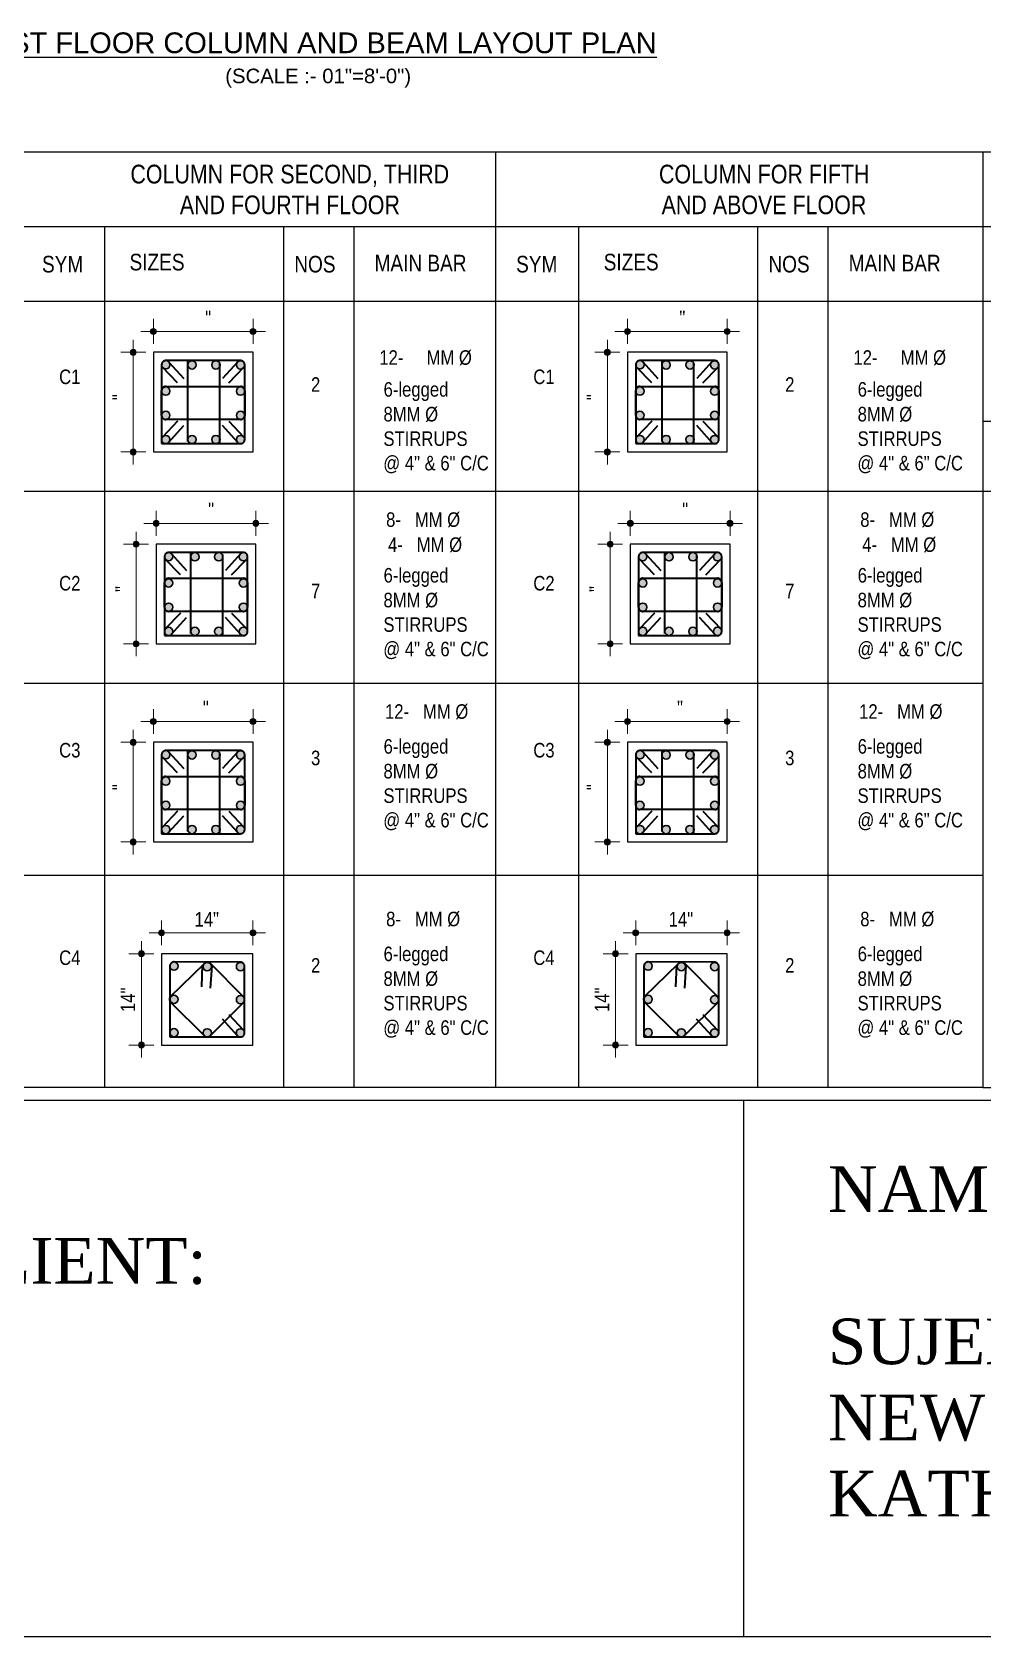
# Model space of a CAD drawing. Header units: inches. Extents: x 57837 to 133168, y 6972 to 27776.
# Drawn here: x 64101 to 64559, y 18018 to 18791 of the extents above; entities that cross this region are included whole.
import ezdxf

# ---------------------------------------------------------------- set-up
doc = ezdxf.new("R2010")
doc.units = ezdxf.units.IN
doc.header["$MEASUREMENT"] = 0
doc.linetypes.add('7', pattern=[102.626827, 39.007475, -24.611877, 39.007475])
for name, color, linetype, lineweight in [('DIM', 2, 'Continuous', 13), ('rod position', 1, 'Continuous', 30), ('stirrup', 60, '7', 35)]:
    doc.layers.add(name, color=color, linetype=linetype, lineweight=lineweight)
doc.layers.add('elevation', color=3, linetype='Continuous')
doc.layers.add('text', color=255, linetype='Continuous')
doc.styles.add('Arial', font='arial.ttf', dxfattribs={"height": 6.5})
doc.styles.get("Standard").update_dxf_attribs({"font": 'ARIALN.TTF', "height": 7})

msp = doc.modelspace()

# ---------------------------------------------------------------- hatches: boundary and pattern name
at = {"lineweight": 13}
h = msp.add_hatch(color=256, dxfattribs=at)
edge = h.paths.add_edge_path()
edge.add_arc((64159.53, 18646.78), 1.42, 180, 540)
h = msp.add_hatch(color=256, dxfattribs=at)
edge = h.paths.add_edge_path()
edge.add_arc((64207.53, 18646.78), 1.42, 0, 360)
h = msp.add_hatch(color=256, dxfattribs=at)
edge = h.paths.add_edge_path()
edge.add_arc((64387.79, 18646.78), 1.42, 180, 540)
h = msp.add_hatch(color=256, dxfattribs=at)
edge = h.paths.add_edge_path()
edge.add_arc((64435.79, 18646.78), 1.42, 0, 360)
h = msp.add_hatch(color=256, dxfattribs=at)
edge = h.paths.add_edge_path()
edge.add_arc((64149.84, 18636.74), 1.42, 90, 450)
h = msp.add_hatch(color=256, dxfattribs=at)
edge = h.paths.add_edge_path()
edge.add_arc((64378.11, 18636.74), 1.42, 90, 450)
h = msp.add_hatch(color=256, dxfattribs=at)
edge = h.paths.add_edge_path()
edge.add_arc((64149.84, 18588.74), 1.42, -90, 270)
h = msp.add_hatch(color=256, dxfattribs=at)
edge = h.paths.add_edge_path()
edge.add_arc((64378.11, 18588.74), 1.42, -90, 270)
h = msp.add_hatch(color=256, dxfattribs=at)
edge = h.paths.add_edge_path()
edge.add_arc((64160.9, 18554.37), 1.42, 180, 540)
h = msp.add_hatch(color=256, dxfattribs=at)
edge = h.paths.add_edge_path()
edge.add_arc((64208.9, 18554.37), 1.42, 0, 360)
h = msp.add_hatch(color=256, dxfattribs=at)
edge = h.paths.add_edge_path()
edge.add_arc((64389.17, 18554.37), 1.42, 180, 540)
h = msp.add_hatch(color=256, dxfattribs=at)
edge = h.paths.add_edge_path()
edge.add_arc((64437.17, 18554.37), 1.42, 0, 360)
h = msp.add_hatch(color=256, dxfattribs=at)
edge = h.paths.add_edge_path()
edge.add_arc((64151.22, 18544.33), 1.42, 90, 450)
h = msp.add_hatch(color=256, dxfattribs=at)
edge = h.paths.add_edge_path()
edge.add_arc((64379.48, 18544.33), 1.42, 90, 450)
h = msp.add_hatch(color=256, dxfattribs=at)
edge = h.paths.add_edge_path()
edge.add_arc((64151.22, 18496.33), 1.42, -90, 270)
h = msp.add_hatch(color=256, dxfattribs=at)
edge = h.paths.add_edge_path()
edge.add_arc((64379.48, 18496.33), 1.42, -90, 270)
h = msp.add_hatch(color=256, dxfattribs=at)
edge = h.paths.add_edge_path()
edge.add_arc((64159.53, 18458.95), 1.42, 180, 540)
h = msp.add_hatch(color=256, dxfattribs=at)
edge = h.paths.add_edge_path()
edge.add_arc((64207.53, 18458.95), 1.42, 0, 360)
h = msp.add_hatch(color=256, dxfattribs=at)
edge = h.paths.add_edge_path()
edge.add_arc((64387.79, 18458.95), 1.42, 180, 540)
h = msp.add_hatch(color=256, dxfattribs=at)
edge = h.paths.add_edge_path()
edge.add_arc((64435.79, 18458.95), 1.42, 0, 360)
h = msp.add_hatch(color=256, dxfattribs=at)
edge = h.paths.add_edge_path()
edge.add_arc((64149.84, 18448.91), 1.42, 90, 450)
h = msp.add_hatch(color=256, dxfattribs=at)
edge = h.paths.add_edge_path()
edge.add_arc((64378.11, 18448.91), 1.42, 90, 450)
h = msp.add_hatch(color=256, dxfattribs=at)
edge = h.paths.add_edge_path()
edge.add_arc((64149.84, 18400.91), 1.42, -90, 270)
h = msp.add_hatch(color=256, dxfattribs=at)
edge = h.paths.add_edge_path()
edge.add_arc((64378.11, 18400.91), 1.42, -90, 270)
h = msp.add_hatch(color=256, dxfattribs=at)
edge = h.paths.add_edge_path()
edge.add_arc((64163.48, 18357.16), 1.42, 180, 540)
h = msp.add_hatch(color=256, dxfattribs=at)
edge = h.paths.add_edge_path()
edge.add_arc((64207.49, 18357.16), 1.42, 0, 360)
h = msp.add_hatch(color=256, dxfattribs=at)
edge = h.paths.add_edge_path()
edge.add_arc((64391.75, 18357.16), 1.42, 180, 540)
h = msp.add_hatch(color=256, dxfattribs=at)
edge = h.paths.add_edge_path()
edge.add_arc((64435.75, 18357.16), 1.42, 0, 360)
h = msp.add_hatch(color=256, dxfattribs=at)
edge = h.paths.add_edge_path()
edge.add_arc((64153.8, 18347.12), 1.42, 90, 450)
h = msp.add_hatch(color=256, dxfattribs=at)
edge = h.paths.add_edge_path()
edge.add_arc((64382.06, 18347.12), 1.42, 90, 450)
h = msp.add_hatch(color=256, dxfattribs=at)
edge = h.paths.add_edge_path()
edge.add_arc((64153.8, 18303.12), 1.42, -90, 270)
h = msp.add_hatch(color=256, dxfattribs=at)
edge = h.paths.add_edge_path()
edge.add_arc((64382.06, 18303.12), 1.42, -90, 270)
at = {"layer": 'DIM'}
h = msp.add_hatch(color=1, dxfattribs=at)
h.paths.add_polyline_path([(64203.53, 18630.79, 0.976448), (64199.53, 18630.69, 0.978811), (64203.53, 18630.61), (64203.53, 18630.74, 0.005228)])
h.paths.add_polyline_path([(64187.65, 18630.69, 0.851655), (64191.55, 18630.06), (64191.55, 18631.32, 0.851655)])
h.paths.add_polyline_path([(64176.15, 18630.69, 1), (64180.15, 18630.69, 1)])
h.paths.add_polyline_path([(64167.53, 18630.74, 1), (64163.53, 18630.74, 0.152148), (64163.88, 18629.61), (64164.32, 18629.15, 0.619217)])
h.paths.add_polyline_path([(64163.53, 18618.26), (64163.53, 18617.83, 0.94791), (64167.52, 18618.05, 0.94791)])
h.paths.add_polyline_path([(64199.53, 18618.05, 0.976081), (64203.53, 18617.95), (64203.53, 18618.14, 0.976231)])
h.paths.add_polyline_path([(64201.52, 18604.38, 0.414124), (64203.52, 18606.38), (64203.52, 18606.51, 0.968482), (64199.53, 18606.38, 0.41361)])
h.paths.add_polyline_path([(64167.52, 18606.38, 0.94791), (64163.53, 18606.59), (64163.53, 18606.28, 0.400279), (64165.52, 18604.38, 0.412876)])
h.paths.add_polyline_path([(64163.53, 18594.93), (64163.53, 18594.51, 0.94791), (64167.52, 18594.72, 0.630262), (64164.26, 18596.28), (64163.91, 18595.91, 0.132974)])
h.paths.add_polyline_path([(64180.15, 18594.74, 1), (64176.15, 18594.74, 1)])
h.paths.add_polyline_path([(64187.65, 18594.74, 0.851655), (64191.55, 18594.12), (64191.55, 18595.37, 0.851655)])
h.paths.add_polyline_path([(64199.53, 18594.71, 1), (64203.53, 18594.71, 0.181661), (64203.03, 18596.03), (64202.91, 18596.16, 0.659668)])
h = msp.add_hatch(color=1, dxfattribs=at)
h.paths.add_polyline_path([(64431.79, 18630.79, 0.976448), (64427.79, 18630.69, 0.978811), (64431.79, 18630.61), (64431.79, 18630.74, 0.005228)])
h.paths.add_polyline_path([(64415.92, 18630.69, 0.851655), (64419.81, 18630.06), (64419.81, 18631.32, 0.851655)])
h.paths.add_polyline_path([(64404.42, 18630.69, 1), (64408.42, 18630.69, 1)])
h.paths.add_polyline_path([(64395.79, 18630.74, 1), (64391.79, 18630.74, 0.152148), (64392.15, 18629.61), (64392.59, 18629.15, 0.619217)])
h.paths.add_polyline_path([(64391.79, 18618.26), (64391.79, 18617.83, 0.94791), (64395.78, 18618.05, 0.94791)])
h.paths.add_polyline_path([(64427.79, 18618.05, 0.976081), (64431.79, 18617.95), (64431.79, 18618.14, 0.976231)])
h.paths.add_polyline_path([(64429.79, 18604.38, 0.414124), (64431.79, 18606.38), (64431.79, 18606.51, 0.968482), (64427.79, 18606.38, 0.41361)])
h.paths.add_polyline_path([(64395.78, 18606.38, 0.94791), (64391.79, 18606.59), (64391.79, 18606.28, 0.400279), (64393.79, 18604.38, 0.412876)])
h.paths.add_polyline_path([(64391.79, 18594.93), (64391.79, 18594.51, 0.94791), (64395.78, 18594.72, 0.630262), (64392.53, 18596.28), (64392.17, 18595.91, 0.132974)])
h.paths.add_polyline_path([(64408.42, 18594.74, 1), (64404.42, 18594.74, 1)])
h.paths.add_polyline_path([(64415.92, 18594.74, 0.851655), (64419.81, 18594.12), (64419.81, 18595.37, 0.851655)])
h.paths.add_polyline_path([(64427.79, 18594.71, 1), (64431.79, 18594.71, 0.181661), (64431.3, 18596.03), (64431.18, 18596.16, 0.659668)])
h = msp.add_hatch(color=1, dxfattribs=at)
h.paths.add_polyline_path([(64204.9, 18538.37, 0.976448), (64200.9, 18538.27, 0.978811), (64204.9, 18538.19), (64204.9, 18538.33, 0.005228)])
h.paths.add_polyline_path([(64189.02, 18538.27, 0.851655), (64192.92, 18537.64), (64192.92, 18538.9, 0.851655)])
h.paths.add_polyline_path([(64177.52, 18538.27, 1), (64181.52, 18538.27, 1)])
h.paths.add_polyline_path([(64168.9, 18538.33, 1), (64164.9, 18538.33, 0.152148), (64165.25, 18537.19), (64165.7, 18536.73, 0.619217)])
h.paths.add_polyline_path([(64164.9, 18525.84), (64164.9, 18525.41, 0.94791), (64168.89, 18525.63, 0.94791)])
h.paths.add_polyline_path([(64200.9, 18525.63, 0.976081), (64204.9, 18525.53), (64204.9, 18525.72, 0.976231)])
h.paths.add_polyline_path([(64202.9, 18511.96, 0.414124), (64204.9, 18513.96), (64204.9, 18514.09, 0.968482), (64200.9, 18513.96, 0.41361)])
h.paths.add_polyline_path([(64168.89, 18513.96, 0.94791), (64164.9, 18514.17), (64164.9, 18513.86, 0.400279), (64166.9, 18511.96, 0.412876)])
h.paths.add_polyline_path([(64164.9, 18502.51), (64164.9, 18502.09, 0.94791), (64168.89, 18502.3, 0.630262), (64165.63, 18503.86), (64165.28, 18503.49, 0.132974)])
h.paths.add_polyline_path([(64181.52, 18502.33, 1), (64177.52, 18502.33, 1)])
h.paths.add_polyline_path([(64189.02, 18502.33, 0.851655), (64192.92, 18501.7), (64192.92, 18502.95, 0.851655)])
h.paths.add_polyline_path([(64200.9, 18502.29, 1), (64204.9, 18502.29, 0.181661), (64204.41, 18503.61), (64204.28, 18503.74, 0.659668)])
h = msp.add_hatch(color=1, dxfattribs=at)
h.paths.add_polyline_path([(64433.17, 18538.37, 0.976448), (64429.17, 18538.27, 0.978811), (64433.17, 18538.19), (64433.17, 18538.33, 0.005228)])
h.paths.add_polyline_path([(64417.29, 18538.27, 0.851655), (64421.19, 18537.64), (64421.19, 18538.9, 0.851655)])
h.paths.add_polyline_path([(64405.79, 18538.27, 1), (64409.79, 18538.27, 1)])
h.paths.add_polyline_path([(64397.17, 18538.33, 1), (64393.17, 18538.33, 0.152148), (64393.52, 18537.19), (64393.96, 18536.73, 0.619217)])
h.paths.add_polyline_path([(64393.17, 18525.84), (64393.17, 18525.41, 0.94791), (64397.16, 18525.63, 0.94791)])
h.paths.add_polyline_path([(64429.17, 18525.63, 0.976081), (64433.17, 18525.53), (64433.17, 18525.72, 0.976231)])
h.paths.add_polyline_path([(64431.16, 18511.96, 0.414124), (64433.16, 18513.96), (64433.16, 18514.09, 0.968482), (64429.17, 18513.96, 0.41361)])
h.paths.add_polyline_path([(64397.16, 18513.96, 0.94791), (64393.17, 18514.17), (64393.17, 18513.86, 0.400279), (64395.16, 18511.96, 0.412876)])
h.paths.add_polyline_path([(64393.17, 18502.51), (64393.17, 18502.09, 0.94791), (64397.16, 18502.3, 0.630262), (64393.9, 18503.86), (64393.55, 18503.49, 0.132974)])
h.paths.add_polyline_path([(64409.79, 18502.33, 1), (64405.79, 18502.33, 1)])
h.paths.add_polyline_path([(64417.29, 18502.33, 0.851655), (64421.19, 18501.7), (64421.19, 18502.95, 0.851655)])
h.paths.add_polyline_path([(64429.17, 18502.29, 1), (64433.17, 18502.29, 0.181661), (64432.67, 18503.61), (64432.55, 18503.74, 0.659668)])
h = msp.add_hatch(color=1, dxfattribs=at)
h.paths.add_polyline_path([(64203.53, 18442.95, 0.976448), (64199.53, 18442.85, 0.978811), (64203.53, 18442.77), (64203.53, 18442.91, 0.005228)])
h.paths.add_polyline_path([(64187.65, 18442.85, 0.851655), (64191.55, 18442.22), (64191.55, 18443.48, 0.851655)])
h.paths.add_polyline_path([(64176.15, 18442.85, 1), (64180.15, 18442.85, 1)])
h.paths.add_polyline_path([(64167.53, 18442.91, 1), (64163.53, 18442.91, 0.152148), (64163.88, 18441.77), (64164.32, 18441.31, 0.619217)])
h.paths.add_polyline_path([(64163.53, 18430.42), (64163.53, 18429.99, 0.94791), (64167.52, 18430.21, 0.94791)])
h.paths.add_polyline_path([(64199.53, 18430.21, 0.976081), (64203.53, 18430.11), (64203.53, 18430.3, 0.976231)])
h.paths.add_polyline_path([(64201.52, 18416.54, 0.414124), (64203.52, 18418.54), (64203.52, 18418.67, 0.968482), (64199.53, 18418.54, 0.41361)])
h.paths.add_polyline_path([(64167.52, 18418.54, 0.94791), (64163.53, 18418.75), (64163.53, 18418.44, 0.400279), (64165.52, 18416.54, 0.412876)])
h.paths.add_polyline_path([(64163.53, 18407.09), (64163.53, 18406.67, 0.94791), (64167.52, 18406.88, 0.630262), (64164.26, 18408.44), (64163.91, 18408.07, 0.132974)])
h.paths.add_polyline_path([(64180.15, 18406.91, 1), (64176.15, 18406.91, 1)])
h.paths.add_polyline_path([(64187.65, 18406.91, 0.851655), (64191.55, 18406.28), (64191.55, 18407.53, 0.851655)])
h.paths.add_polyline_path([(64199.53, 18406.87, 1), (64203.53, 18406.87, 0.181661), (64203.03, 18408.19), (64202.91, 18408.32, 0.659668)])
h = msp.add_hatch(color=1, dxfattribs=at)
h.paths.add_polyline_path([(64431.79, 18442.95, 0.976448), (64427.79, 18442.85, 0.978811), (64431.79, 18442.77), (64431.79, 18442.91, 0.005228)])
h.paths.add_polyline_path([(64415.92, 18442.85, 0.851655), (64419.81, 18442.22), (64419.81, 18443.48, 0.851655)])
h.paths.add_polyline_path([(64404.42, 18442.85, 1), (64408.42, 18442.85, 1)])
h.paths.add_polyline_path([(64395.79, 18442.91, 1), (64391.79, 18442.91, 0.152148), (64392.15, 18441.77), (64392.59, 18441.31, 0.619217)])
h.paths.add_polyline_path([(64391.79, 18430.42), (64391.79, 18429.99, 0.94791), (64395.78, 18430.21, 0.94791)])
h.paths.add_polyline_path([(64427.79, 18430.21, 0.976081), (64431.79, 18430.11), (64431.79, 18430.3, 0.976231)])
h.paths.add_polyline_path([(64429.79, 18416.54, 0.414124), (64431.79, 18418.54), (64431.79, 18418.67, 0.968482), (64427.79, 18418.54, 0.41361)])
h.paths.add_polyline_path([(64395.78, 18418.54, 0.94791), (64391.79, 18418.75), (64391.79, 18418.44, 0.400279), (64393.79, 18416.54, 0.412876)])
h.paths.add_polyline_path([(64391.79, 18407.09), (64391.79, 18406.67, 0.94791), (64395.78, 18406.88, 0.630262), (64392.53, 18408.44), (64392.17, 18408.07, 0.132974)])
h.paths.add_polyline_path([(64408.42, 18406.91, 1), (64404.42, 18406.91, 1)])
h.paths.add_polyline_path([(64415.92, 18406.91, 0.851655), (64419.81, 18406.28), (64419.81, 18407.53, 0.851655)])
h.paths.add_polyline_path([(64427.79, 18406.87, 1), (64431.79, 18406.87, 0.181661), (64431.3, 18408.19), (64431.18, 18408.32, 0.659668)])
h = msp.add_hatch(color=1, dxfattribs=at)
h.paths.add_polyline_path([(64167.48, 18325.33), (64167.48, 18324.91, 0.94791), (64171.47, 18325.12, 0.94791)])
h.paths.add_polyline_path([(64187.49, 18340.93, 0.528507), (64184.76, 18342.79, 0.101707), (64184.12, 18342.31), (64183.79, 18341.99, 0.140749), (64183.49, 18340.93, 1)])
h.paths.add_polyline_path([(64169.5, 18343.12), (64169.48, 18343.12, 0.414214), (64167.48, 18341.12, 1), (64171.48, 18341.12, 0.411781)])
h.paths.add_polyline_path([(64167.48, 18309.31), (64167.48, 18308.88, 0.338398), (64169.16, 18307.12), (64169.79, 18307.12, 0.368474), (64171.47, 18309.09, 0.94791)])
h.paths.add_polyline_path([(64183.49, 18308.99, 0.183047), (64183.99, 18307.66), (64184.17, 18307.48, 0.11652), (64184.98, 18307.05), (64185.98, 18307.05, 0.343594), (64187.49, 18308.99, 1)])
h.paths.add_polyline_path([(64202.99, 18310.27), (64202.87, 18310.4, 0.659668), (64199.49, 18308.95, 0.358569), (64201.1, 18306.99), (64201.49, 18306.99, 0.414214), (64203.49, 18308.99), (64203.49, 18309.04, 0.170621)])
h.paths.add_polyline_path([(64202.81, 18326.44), (64202.62, 18326.64, 0.60277), (64199.49, 18324.99, 0.978811), (64203.49, 18324.9), (64203.49, 18325.07, 0.198912)])
h.paths.add_polyline_path([(64203.49, 18340.85), (64203.49, 18340.99, 0.005228), (64203.49, 18341.03, 0.976448), (64199.49, 18340.93, 0.978811)])
h = msp.add_hatch(color=1, dxfattribs=at)
h.paths.add_polyline_path([(64395.75, 18325.33), (64395.75, 18324.91, 0.94791), (64399.74, 18325.12, 0.94791)])
h.paths.add_polyline_path([(64415.75, 18340.93, 0.528507), (64413.02, 18342.79, 0.101707), (64412.38, 18342.31), (64412.06, 18341.99, 0.140749), (64411.75, 18340.93, 1)])
h.paths.add_polyline_path([(64397.77, 18343.12), (64397.75, 18343.12, 0.414214), (64395.75, 18341.12, 1), (64399.75, 18341.12, 0.411781)])
h.paths.add_polyline_path([(64395.75, 18309.31), (64395.75, 18308.88, 0.338398), (64397.42, 18307.12), (64398.05, 18307.12, 0.368474), (64399.74, 18309.09, 0.94791)])
h.paths.add_polyline_path([(64411.75, 18308.99, 0.183047), (64412.26, 18307.66), (64412.44, 18307.48, 0.11652), (64413.25, 18307.05), (64414.24, 18307.05, 0.343594), (64415.75, 18308.99, 1)])
h.paths.add_polyline_path([(64431.26, 18310.27), (64431.14, 18310.4, 0.659668), (64427.76, 18308.95, 0.358569), (64429.37, 18306.99), (64429.75, 18306.99, 0.414214), (64431.75, 18308.99), (64431.75, 18309.04, 0.170621)])
h.paths.add_polyline_path([(64431.07, 18326.44), (64430.88, 18326.64, 0.60277), (64427.76, 18324.99, 0.978811), (64431.75, 18324.9), (64431.75, 18325.07, 0.198912)])
h.paths.add_polyline_path([(64431.75, 18340.85), (64431.75, 18340.99, 0.005228), (64431.75, 18341.03, 0.976448), (64427.76, 18340.93, 0.978811)])

# ---------------------------------------------------------------- linework, layer by layer
at = {"lineweight": 13}
for p, q in [((64159.53, 18640.78), (64159.53, 18652.78)), ((64207.53, 18652.78), (64207.53, 18640.78)), ((64387.79, 18640.78), (64387.79, 18652.78)), ((64435.79, 18652.78), (64435.79, 18640.78)), ((64149.84, 18630.74), (64149.84, 18642.74)), ((64165.53, 18646.78), (64153.53, 18646.78)), ((64201.53, 18646.78), (64213.53, 18646.78)), ((64378.11, 18630.74), (64378.11, 18642.74)), ((64393.79, 18646.78), (64381.79, 18646.78)), ((64429.79, 18646.78), (64441.79, 18646.78)), ((64143.84, 18636.74), (64155.84, 18636.74)), ((64372.11, 18636.74), (64384.11, 18636.74)), ((64155.84, 18588.74), (64143.84, 18588.74)), ((64149.84, 18594.74), (64149.84, 18582.74)), ((64384.11, 18588.74), (64372.11, 18588.74)), ((64378.11, 18594.74), (64378.11, 18582.74)), ((64160.9, 18548.37), (64160.9, 18560.37)), ((64208.9, 18560.37), (64208.9, 18548.37)), ((64389.17, 18548.37), (64389.17, 18560.37)), ((64437.17, 18560.37), (64437.17, 18548.37)), ((64151.22, 18538.33), (64151.22, 18550.33)), ((64166.9, 18554.37), (64154.9, 18554.37)), ((64202.9, 18554.37), (64214.9, 18554.37)), ((64379.48, 18538.33), (64379.48, 18550.33)), ((64395.17, 18554.37), (64383.17, 18554.37)), ((64431.17, 18554.37), (64443.17, 18554.37)), ((64145.22, 18544.33), (64157.22, 18544.33)), ((64373.48, 18544.33), (64385.48, 18544.33)), ((64157.22, 18496.33), (64145.22, 18496.33)), ((64151.22, 18502.33), (64151.22, 18490.33)), ((64385.48, 18496.33), (64373.48, 18496.33)), ((64379.48, 18502.33), (64379.48, 18490.33)), ((64159.53, 18452.95), (64159.53, 18464.95)), ((64207.53, 18464.95), (64207.53, 18452.95)), ((64387.79, 18452.95), (64387.79, 18464.95)), ((64435.79, 18464.95), (64435.79, 18452.95)), ((64165.53, 18458.95), (64153.53, 18458.95)), ((64201.53, 18458.95), (64213.53, 18458.95)), ((64393.79, 18458.95), (64381.79, 18458.95)), ((64429.79, 18458.95), (64441.79, 18458.95)), ((64143.84, 18448.91), (64155.84, 18448.91)), ((64149.84, 18442.91), (64149.84, 18454.91)), ((64372.11, 18448.91), (64384.11, 18448.91)), ((64378.11, 18442.91), (64378.11, 18454.91)), ((64149.84, 18406.91), (64149.84, 18394.91)), ((64378.11, 18406.91), (64378.11, 18394.91)), ((64155.84, 18400.91), (64143.84, 18400.91)), ((64384.11, 18400.91), (64372.11, 18400.91)), ((64169.48, 18357.16), (64157.48, 18357.16)), ((64163.48, 18351.16), (64163.48, 18363.16)), ((64201.49, 18357.16), (64213.49, 18357.16)), ((64207.49, 18363.16), (64207.49, 18351.16)), ((64397.75, 18357.16), (64385.75, 18357.16)), ((64391.75, 18351.16), (64391.75, 18363.16)), ((64429.75, 18357.16), (64441.75, 18357.16)), ((64435.75, 18363.16), (64435.75, 18351.16)), ((64153.8, 18341.12), (64153.8, 18353.12)), ((64382.06, 18341.12), (64382.06, 18353.12)), ((64147.8, 18347.12), (64159.8, 18347.12)), ((64376.06, 18347.12), (64388.06, 18347.12)), ((64159.8, 18303.12), (64147.8, 18303.12)), ((64153.8, 18309.12), (64153.8, 18297.12)), ((64388.06, 18303.12), (64376.06, 18303.12)), ((64382.06, 18309.12), (64382.06, 18297.12))]:
    msp.add_line(p, q, dxfattribs=at)
for p, q in [((66523.31, 18276.38), (63643.31, 18276.38)), ((64443.71, 18276.38), (64443.71, 18018.07))]:
    msp.add_line(p, q)
at = {"color": 1}
msp.add_line((66523.31, 18018.07), (63643.31, 18018.07), dxfattribs=at)
at = {"lineweight": 13}
for centre in [(64159.53, 18646.78), (64207.53, 18646.78), (64387.79, 18646.78), (64435.79, 18646.78), (64149.84, 18636.74), (64378.11, 18636.74), (64149.84, 18588.74), (64378.11, 18588.74), (64160.9, 18554.37), (64208.9, 18554.37), (64389.17, 18554.37), (64437.17, 18554.37), (64151.22, 18544.33), (64379.48, 18544.33), (64151.22, 18496.33), (64379.48, 18496.33), (64159.53, 18458.95), (64207.53, 18458.95), (64387.79, 18458.95), (64435.79, 18458.95), (64149.84, 18448.91), (64378.11, 18448.91), (64149.84, 18400.91), (64378.11, 18400.91), (64163.48, 18357.16), (64207.49, 18357.16), (64391.75, 18357.16), (64435.75, 18357.16), (64153.8, 18347.12), (64382.06, 18347.12), (64153.8, 18303.12), (64382.06, 18303.12)]:
    msp.add_circle(centre, 1.42, dxfattribs=at)
at = {"layer": 'DIM', "linetype": 'ByBlock'}
for p, q in [((64203.53, 18646.78), (64163.53, 18646.78)), ((64431.79, 18646.78), (64391.79, 18646.78)), ((64149.84, 18632.74), (64149.84, 18592.74)), ((64378.11, 18632.74), (64378.11, 18592.74)), ((64204.9, 18554.37), (64164.9, 18554.37)), ((64433.17, 18554.37), (64393.17, 18554.37)), ((64151.22, 18540.33), (64151.22, 18500.33)), ((64379.48, 18540.33), (64379.48, 18500.33)), ((64203.53, 18458.95), (64163.53, 18458.95)), ((64431.79, 18458.95), (64391.79, 18458.95)), ((64149.84, 18444.91), (64149.84, 18404.91)), ((64378.11, 18444.91), (64378.11, 18404.91)), ((64203.49, 18357.16), (64167.48, 18357.16)), ((64431.75, 18357.16), (64395.75, 18357.16)), ((64153.8, 18343.12), (64153.8, 18307.12)), ((64382.06, 18343.12), (64382.06, 18307.12))]:
    msp.add_line(p, q, dxfattribs=at)
at = {"layer": 'elevation'}
for p, q in [((63873.31, 18733.31), (64952.99, 18733.31)), ((64324.25, 18733.31), (64324.25, 18282.63)), ((64558.91, 18733.31), (64558.91, 18282.63)), ((63873.31, 18697.31), (64952.99, 18697.31)), ((64136.04, 18697.31), (64136.04, 18282.63)), ((64222.19, 18697.31), (64222.19, 18282.63)), ((64222.19, 18697.31), (64222.19, 18282.63)), ((64256.02, 18697.31), (64256.02, 18282.63)), ((64364.3, 18697.31), (64364.3, 18282.63)), ((64450.46, 18697.31), (64450.46, 18282.63)), ((64450.46, 18697.31), (64450.46, 18282.63)), ((64484.29, 18697.31), (64484.29, 18282.63)), ((64558.91, 18697.31), (64558.91, 18509.78)), ((63873.31, 18661.31), (64952.99, 18661.31)), ((64207.53, 18636.74), (64159.53, 18636.74)), ((64159.53, 18636.74), (64159.53, 18588.74)), ((64207.53, 18588.74), (64207.53, 18636.74)), ((64435.79, 18636.74), (64387.79, 18636.74)), ((64387.79, 18636.74), (64387.79, 18588.74)), ((64435.79, 18588.74), (64435.79, 18636.74)), ((64558.91, 18603.55), (64952.99, 18603.55)), ((64159.53, 18588.74), (64207.53, 18588.74)), ((64387.79, 18588.74), (64435.79, 18588.74)), ((63873.31, 18569.83), (64558.91, 18569.83)), ((64558.91, 18569.83), (64952.99, 18569.83)), ((64208.9, 18544.33), (64160.9, 18544.33)), ((64160.9, 18544.33), (64160.9, 18496.33)), ((64208.9, 18496.33), (64208.9, 18544.33)), ((64437.17, 18544.33), (64389.17, 18544.33)), ((64389.17, 18544.33), (64389.17, 18496.33)), ((64437.17, 18496.33), (64437.17, 18544.33)), ((64160.9, 18496.33), (64208.9, 18496.33)), ((64389.17, 18496.33), (64437.17, 18496.33)), ((63873.31, 18477.41), (64558.91, 18477.41)), ((64207.53, 18448.91), (64159.53, 18448.91)), ((64159.53, 18448.91), (64159.53, 18400.91)), ((64207.53, 18400.91), (64207.53, 18448.91)), ((64435.79, 18448.91), (64387.79, 18448.91)), ((64387.79, 18448.91), (64387.79, 18400.91)), ((64435.79, 18400.91), (64435.79, 18448.91)), ((64159.53, 18400.91), (64207.53, 18400.91)), ((64387.79, 18400.91), (64435.79, 18400.91)), ((63873.31, 18384.99), (64558.91, 18384.99)), ((64207.49, 18346.99), (64163.48, 18347.12)), ((64163.48, 18347.12), (64163.48, 18303.12)), ((64207.49, 18302.99), (64207.49, 18346.99)), ((64435.75, 18346.99), (64391.75, 18347.12)), ((64391.75, 18347.12), (64391.75, 18303.12)), ((64435.75, 18302.99), (64435.75, 18346.99)), ((64163.48, 18303.12), (64207.49, 18302.99)), ((64391.75, 18303.12), (64435.75, 18302.99)), ((64558.91, 18282.63), (63873.31, 18282.63)), ((64558.91, 18282.63), (64952.99, 18282.63))]:
    msp.add_line(p, q, dxfattribs=at)
at = {"layer": 'rod position'}
for centre in [(64165.53, 18630.74), (64178.15, 18630.69), (64189.65, 18630.69), (64201.53, 18630.69), (64393.79, 18630.74), (64406.42, 18630.69), (64417.92, 18630.69), (64429.79, 18630.69), (64165.52, 18618.05), (64201.53, 18618.05), (64393.78, 18618.05), (64429.79, 18618.05), (64165.52, 18606.38), (64201.53, 18606.38), (64393.78, 18606.38), (64429.79, 18606.38), (64165.52, 18594.72), (64178.15, 18594.74), (64189.65, 18594.74), (64201.53, 18594.71), (64393.78, 18594.72), (64406.42, 18594.74), (64417.92, 18594.74), (64429.79, 18594.71), (64166.9, 18538.33), (64179.52, 18538.27), (64191.02, 18538.27), (64202.9, 18538.27), (64395.17, 18538.33), (64407.79, 18538.27), (64419.29, 18538.27), (64431.17, 18538.27), (64166.89, 18525.63), (64202.9, 18525.63), (64395.16, 18525.63), (64431.17, 18525.63), (64166.89, 18513.96), (64202.9, 18513.96), (64395.16, 18513.96), (64431.17, 18513.96), (64166.89, 18502.3), (64179.52, 18502.33), (64191.02, 18502.33), (64202.9, 18502.29), (64395.16, 18502.3), (64407.79, 18502.33), (64419.29, 18502.33), (64431.17, 18502.29), (64165.53, 18442.91), (64178.15, 18442.85), (64189.65, 18442.85), (64201.53, 18442.85), (64393.79, 18442.91), (64406.42, 18442.85), (64417.92, 18442.85), (64429.79, 18442.85), (64165.52, 18430.21), (64201.53, 18430.21), (64393.78, 18430.21), (64429.79, 18430.21), (64165.52, 18418.54), (64201.53, 18418.54), (64393.78, 18418.54), (64429.79, 18418.54), (64165.52, 18406.88), (64178.15, 18406.91), (64189.65, 18406.91), (64201.53, 18406.87), (64393.78, 18406.88), (64406.42, 18406.91), (64417.92, 18406.91), (64429.79, 18406.87), (64169.48, 18341.12), (64185.49, 18340.93), (64201.49, 18340.93), (64397.75, 18341.12), (64413.75, 18340.93), (64429.76, 18340.93), (64169.47, 18325.12), (64201.49, 18324.99), (64397.74, 18325.12), (64429.76, 18324.99), (64169.47, 18309.09), (64185.49, 18308.99), (64201.49, 18308.95), (64397.74, 18309.09), (64413.75, 18308.99), (64429.76, 18308.95)]:
    msp.add_circle(centre, 2, dxfattribs=at)
at = {"layer": 'stirrup'}
for p, q in [((64163.53, 18630.74), (64163.53, 18592.74)), ((64171.19, 18621.98), (64163.91, 18629.58)), ((64201.53, 18632.74), (64165.53, 18632.74)), ((64166.89, 18632.11), (64174.17, 18624.08)), ((64191.55, 18632.74), (64176.05, 18632.74)), ((64176.05, 18632.74), (64176.05, 18592.74)), ((64191.55, 18592.74), (64191.55, 18632.74)), ((64200.17, 18632.11), (64192.88, 18624.08)), ((64195.86, 18621.98), (64203.15, 18629.58)), ((64203.53, 18594.74), (64203.53, 18630.74)), ((64391.79, 18630.74), (64391.79, 18592.74)), ((64399.46, 18621.98), (64392.17, 18629.58)), ((64429.79, 18632.74), (64393.79, 18632.74)), ((64395.15, 18632.11), (64402.44, 18624.08)), ((64419.81, 18632.74), (64404.31, 18632.74)), ((64404.31, 18632.74), (64404.31, 18592.74)), ((64419.81, 18592.74), (64419.81, 18632.74)), ((64428.43, 18632.11), (64421.15, 18624.08)), ((64424.13, 18621.98), (64431.41, 18629.58)), ((64431.79, 18594.74), (64431.79, 18630.74)), ((64165.53, 18620.33), (64201.53, 18620.33)), ((64393.79, 18620.33), (64429.79, 18620.33)), ((64163.52, 18606.38), (64163.53, 18618.33)), ((64203.53, 18618.33), (64203.52, 18606.38)), ((64391.79, 18606.38), (64391.79, 18618.33)), ((64431.79, 18618.33), (64431.79, 18606.38)), ((64171.19, 18603.51), (64163.91, 18595.91)), ((64201.52, 18604.38), (64165.52, 18604.38)), ((64195.86, 18603.51), (64203.15, 18595.91)), ((64399.46, 18603.51), (64392.17, 18595.91)), ((64429.79, 18604.38), (64393.79, 18604.38)), ((64424.13, 18603.51), (64431.41, 18595.91)), ((64166.89, 18593.38), (64174.17, 18601.41)), ((64200.17, 18593.38), (64192.88, 18601.41)), ((64395.15, 18593.38), (64402.44, 18601.41)), ((64428.43, 18593.38), (64421.15, 18601.41)), ((64163.53, 18594.93), (64163.53, 18592.74)), ((64163.53, 18592.74), (64201.53, 18592.74)), ((64163.53, 18592.74), (64165.83, 18592.74)), ((64176.05, 18592.74), (64191.55, 18592.74)), ((64391.79, 18594.93), (64391.79, 18592.74)), ((64391.79, 18592.74), (64429.79, 18592.74)), ((64391.79, 18592.74), (64394.1, 18592.74)), ((64404.31, 18592.74), (64419.81, 18592.74)), ((64164.9, 18538.33), (64164.9, 18500.33)), ((64172.57, 18529.56), (64165.28, 18537.16)), ((64202.9, 18540.33), (64166.9, 18540.33)), ((64168.26, 18539.69), (64175.55, 18531.66)), ((64192.92, 18540.33), (64177.42, 18540.33)), ((64177.42, 18540.33), (64177.42, 18500.33)), ((64192.92, 18500.33), (64192.92, 18540.33)), ((64201.54, 18539.69), (64194.25, 18531.66)), ((64197.23, 18529.56), (64204.52, 18537.16)), ((64204.9, 18502.33), (64204.9, 18538.33)), ((64393.17, 18538.33), (64393.17, 18500.33)), ((64400.83, 18529.56), (64393.55, 18537.16)), ((64431.17, 18540.33), (64395.17, 18540.33)), ((64396.53, 18539.69), (64403.81, 18531.66)), ((64421.19, 18540.33), (64405.69, 18540.33)), ((64405.69, 18540.33), (64405.69, 18500.33)), ((64421.19, 18500.33), (64421.19, 18540.33)), ((64429.81, 18539.69), (64422.52, 18531.66)), ((64425.5, 18529.56), (64432.79, 18537.16)), ((64433.17, 18502.33), (64433.17, 18538.33)), ((64166.9, 18527.91), (64202.9, 18527.91)), ((64395.17, 18527.91), (64431.17, 18527.91)), ((64164.9, 18513.96), (64164.9, 18525.91)), ((64204.9, 18525.91), (64204.9, 18513.96)), ((64393.16, 18513.96), (64393.17, 18525.91)), ((64433.17, 18525.91), (64433.16, 18513.96)), ((64172.57, 18511.09), (64165.28, 18503.49)), ((64202.9, 18511.96), (64166.9, 18511.96)), ((64197.23, 18511.09), (64204.52, 18503.49)), ((64400.83, 18511.09), (64393.55, 18503.49)), ((64431.16, 18511.96), (64395.16, 18511.96)), ((64425.5, 18511.09), (64432.79, 18503.49)), ((64168.26, 18500.96), (64175.55, 18508.99)), ((64201.54, 18500.96), (64194.25, 18508.99)), ((64396.53, 18500.96), (64403.81, 18508.99)), ((64429.81, 18500.96), (64422.52, 18508.99)), ((64164.9, 18502.51), (64164.9, 18500.33)), ((64164.9, 18500.33), (64202.9, 18500.33)), ((64164.9, 18500.33), (64167.21, 18500.33)), ((64177.42, 18500.33), (64192.92, 18500.33)), ((64393.17, 18502.51), (64393.17, 18500.33)), ((64393.17, 18500.33), (64431.17, 18500.33)), ((64393.17, 18500.33), (64395.47, 18500.33)), ((64405.69, 18500.33), (64421.19, 18500.33)), ((64163.53, 18442.91), (64163.53, 18404.91)), ((64171.19, 18434.14), (64163.91, 18441.74)), ((64201.53, 18444.91), (64165.53, 18444.91)), ((64166.89, 18444.28), (64174.17, 18436.24)), ((64191.55, 18444.91), (64176.05, 18444.91)), ((64176.05, 18444.91), (64176.05, 18404.91)), ((64191.55, 18404.91), (64191.55, 18444.91)), ((64200.17, 18444.28), (64192.88, 18436.24)), ((64195.86, 18434.14), (64203.15, 18441.74)), ((64203.53, 18406.91), (64203.53, 18442.91)), ((64391.79, 18442.91), (64391.79, 18404.91)), ((64399.46, 18434.14), (64392.17, 18441.74)), ((64429.79, 18444.91), (64393.79, 18444.91)), ((64395.15, 18444.28), (64402.44, 18436.24)), ((64419.81, 18444.91), (64404.31, 18444.91)), ((64404.31, 18444.91), (64404.31, 18404.91)), ((64419.81, 18404.91), (64419.81, 18444.91)), ((64428.43, 18444.28), (64421.15, 18436.24)), ((64424.13, 18434.14), (64431.41, 18441.74)), ((64431.79, 18406.91), (64431.79, 18442.91)), ((64163.52, 18418.54), (64163.53, 18430.49)), ((64165.53, 18432.49), (64201.53, 18432.49)), ((64203.53, 18430.49), (64203.52, 18418.54)), ((64391.79, 18418.54), (64391.79, 18430.49)), ((64393.79, 18432.49), (64429.79, 18432.49)), ((64431.79, 18430.49), (64431.79, 18418.54)), ((64171.19, 18415.68), (64163.91, 18408.07)), ((64201.52, 18416.54), (64165.52, 18416.54)), ((64166.89, 18405.54), (64174.17, 18413.57)), ((64200.17, 18405.54), (64192.88, 18413.57)), ((64195.86, 18415.68), (64203.15, 18408.07)), ((64399.46, 18415.68), (64392.17, 18408.07)), ((64429.79, 18416.54), (64393.79, 18416.54)), ((64395.15, 18405.54), (64402.44, 18413.57)), ((64428.43, 18405.54), (64421.15, 18413.57)), ((64424.13, 18415.68), (64431.41, 18408.07)), ((64163.53, 18407.09), (64163.53, 18404.91)), ((64163.53, 18404.91), (64201.53, 18404.91)), ((64163.53, 18404.91), (64165.83, 18404.91)), ((64176.05, 18404.91), (64191.55, 18404.91)), ((64391.79, 18407.09), (64391.79, 18404.91)), ((64391.79, 18404.91), (64429.79, 18404.91)), ((64391.79, 18404.91), (64394.1, 18404.91)), ((64404.31, 18404.91), (64419.81, 18404.91)), ((64167.48, 18341.12), (64167.48, 18307.12)), ((64167.76, 18326.44), (64184.12, 18342.31)), ((64201.49, 18342.99), (64169.48, 18343.12)), ((64182.86, 18331.11), (64183.25, 18341.63)), ((64186.94, 18342.5), (64202.81, 18326.44)), ((64187.64, 18341.26), (64186.94, 18330.43)), ((64203.49, 18308.99), (64203.49, 18340.99)), ((64395.75, 18341.12), (64395.75, 18307.12)), ((64396.03, 18326.44), (64412.38, 18342.31)), ((64429.75, 18342.99), (64397.75, 18343.12)), ((64411.12, 18331.11), (64411.51, 18341.63)), ((64415.2, 18342.5), (64431.07, 18326.44)), ((64415.91, 18341.26), (64415.21, 18330.43)), ((64431.75, 18308.99), (64431.75, 18340.99)), ((64184.17, 18307.48), (64167.95, 18323.61)), ((64203, 18323.62), (64186.99, 18307.67)), ((64195.82, 18317.76), (64203.11, 18310.15)), ((64412.44, 18307.48), (64396.22, 18323.61)), ((64431.26, 18323.62), (64415.26, 18307.67)), ((64424.09, 18317.76), (64431.37, 18310.15)), ((64200.13, 18307.62), (64192.84, 18315.65)), ((64428.39, 18307.62), (64421.11, 18315.65)), ((64167.48, 18309.31), (64167.48, 18307.12)), ((64167.48, 18307.12), (64201.49, 18306.99)), ((64167.48, 18307.12), (64169.79, 18307.12)), ((64395.75, 18309.31), (64395.75, 18307.12)), ((64395.75, 18307.12), (64429.75, 18306.99)), ((64395.75, 18307.12), (64398.05, 18307.12))]:
    msp.add_line(p, q, dxfattribs=at)
for centre, start, end in [((64165.53, 18630.74), 90, 180), ((64201.53, 18630.74), 0, 90), ((64393.79, 18630.74), 90, 180), ((64429.79, 18630.74), 0, 90), ((64165.53, 18618.33), 90, 180), ((64201.53, 18618.33), 0, 90), ((64393.79, 18618.33), 90, 180), ((64429.79, 18618.33), 0, 90), ((64165.52, 18606.38), 180, 270), ((64201.52, 18606.38), 270, 0), ((64393.79, 18606.38), 180, 270), ((64429.79, 18606.38), 270, 0), ((64201.53, 18594.74), 270, 0), ((64429.79, 18594.74), 270, 0), ((64166.9, 18538.33), 90, 180), ((64202.9, 18538.33), 0, 90), ((64395.17, 18538.33), 90, 180), ((64431.17, 18538.33), 0, 90), ((64166.9, 18525.91), 90, 180), ((64202.9, 18525.91), 0, 90), ((64395.17, 18525.91), 90, 180), ((64431.17, 18525.91), 0, 90), ((64166.9, 18513.96), 180, 270), ((64202.9, 18513.96), 270, 0), ((64395.16, 18513.96), 180, 270), ((64431.16, 18513.96), 270, 0), ((64202.9, 18502.33), 270, 0), ((64431.17, 18502.33), 270, 0), ((64165.53, 18442.91), 90, 180), ((64201.53, 18442.91), 0, 90), ((64393.79, 18442.91), 90, 180), ((64429.79, 18442.91), 0, 90), ((64165.53, 18430.49), 90, 180), ((64201.53, 18430.49), 0, 90), ((64393.79, 18430.49), 90, 180), ((64429.79, 18430.49), 0, 90), ((64165.52, 18418.54), 180, 270), ((64201.52, 18418.54), 270, 0), ((64393.79, 18418.54), 180, 270), ((64429.79, 18418.54), 270, 0), ((64201.53, 18406.91), 270, 0), ((64429.79, 18406.91), 270, 0), ((64169.48, 18341.12), 90, 180), ((64185.62, 18340.99), 48.81669, 138.81669), ((64201.49, 18340.99), 0, 90), ((64397.75, 18341.12), 90, 180), ((64413.89, 18340.99), 48.81669, 138.81669), ((64429.75, 18340.99), 0, 90), ((64169.27, 18325.12), 138.81669, 228.81669), ((64201.49, 18324.94), 318.81669, 48.81669), ((64397.53, 18325.12), 138.81669, 228.81669), ((64429.76, 18324.94), 318.81669, 48.81669), ((64185.49, 18308.99), 228.81669, 318.81669), ((64201.49, 18308.99), 270, 0), ((64413.75, 18308.99), 228.81669, 318.81669), ((64429.75, 18308.99), 270, 0)]:
    msp.add_arc(centre, 2, start, end, dxfattribs=at)
at = {"layer": 'text'}
msp.add_line((64558.91, 18661.31), (64558.91, 18625.31), dxfattribs=at)

# ---------------------------------------------------------------- texts
at = {"char_height": 22, "attachment_point": 1}
for s, insert, width in [('{\\fTimes New Roman|b0|i0|c0|p18;NAME OF CONSULTANT:\\P\\PSUJEET RAI AND ASSOCIATES\\PNEW BANESHWOR\\PKATHMANDU}', (64484.29, 18244.76), 733.0288), ('{\\fTimes New Roman|b0|i0|c0|p18;NAME OF OWNWER/CLIENT:\\P\\PMrs. GAURI KHANAL}', (63738.53, 18210.17), 678.2681)]:
    msp.add_mtext(s, dxfattribs=dict(at, insert=insert, width=width))
at = {"layer": 'DIM'}
for s, p in [('  "', (64180.06, 18649.78)), ('  "', (64408.33, 18649.78)), ('  "', (64181.44, 18557.37)), ('  "', (64409.7, 18557.37)), (' "', (64181.18, 18461.95)), (' "', (64409.44, 18461.95)), ('14"', (64179.36, 18360.17)), ('14"', (64407.63, 18360.17))]:
    msp.add_text(s, height=7, dxfattribs=at).set_placement(p)
for s, p in [('  "', (64146.84, 18609.28)), ('  "', (64375.11, 18609.28)), ('  "', (64148.22, 18516.86)), ('  "', (64376.48, 18516.86)), ('  "', (64146.84, 18421.44)), ('  "', (64375.11, 18421.44)), ('14"', (64150.78, 18319)), ('14"', (64379.05, 18319))]:
    msp.add_text(s, height=7, rotation=90, dxfattribs=at).set_placement(p)
at = {"layer": 'text', "style": 'Arial'}
for s, height, p in [('%%UFIRST FLOOR COLUMN AND BEAM LAYOUT PLAN', 9.9996, (64068.13, 18780.8)), ('(SCALE :- 01"=8\'-0")', 6.9997, (64194.14, 18766.35))]:
    msp.add_text(s, height=height, dxfattribs=at).set_placement(p)
at = {"layer": 'text'}
for s, height, p in [('COLUMN FOR SECOND, THIRD', 9, (64148.49, 18718.07)), ('COLUMN FOR FIFTH', 9, (64402.96, 18718.07)), ('AND FOURTH FLOOR', 9, (64172.29, 18703.25)), ('AND ABOVE FLOOR', 9, (64404.26, 18703.25)), ('12-     MM Ø', 7, (64268.33, 18630.72)), ('12-     MM Ø', 7, (64496.6, 18630.72)), ('C1', 7, (64114.19, 18621.44)), ('C1', 7, (64342.46, 18621.44)), ('6-legged', 7, (64270.38, 18615.38)), ('6-legged', 7, (64498.64, 18615.38)), ('8MM Ø', 7, (64270.34, 18603.45)), ('8MM Ø', 7, (64498.61, 18603.45)), ('STIRRUPS', 7, (64270.3, 18591.66)), ('STIRRUPS', 7, (64498.57, 18591.66)), ('@ 4" & 6" C/C', 7, (64270.24, 18579.87)), ('@ 4" & 6" C/C', 7, (64498.5, 18579.87)), ('8-   MM Ø', 7, (64271.6, 18552.66)), ('8-   MM Ø', 7, (64499.87, 18552.66)), ('4-   MM Ø', 7, (64272.53, 18540.61)), ('4-   MM Ø', 7, (64500.79, 18540.61)), ('C2', 7, (64114.19, 18522.02)), ('6-legged', 7, (64270.38, 18525.85)), ('C2', 7, (64342.46, 18522.02)), ('6-legged', 7, (64498.64, 18525.85)), ('8MM Ø', 7, (64270.34, 18513.92)), ('8MM Ø', 7, (64498.61, 18513.92)), ('STIRRUPS', 7, (64270.3, 18502.13)), ('STIRRUPS', 7, (64498.57, 18502.13)), ('@ 4" & 6" C/C', 7, (64270.24, 18490.34)), ('@ 4" & 6" C/C', 7, (64498.5, 18490.34)), ('12-   MM Ø', 7, (64271.06, 18460.23)), ('12-   MM Ø', 7, (64499.33, 18460.23)), ('6-legged', 7, (64270.38, 18443.44)), ('6-legged', 7, (64498.64, 18443.44)), ('C3', 7, (64114.19, 18441.6)), ('C3', 7, (64342.46, 18441.6)), ('8MM Ø', 7, (64270.34, 18431.52)), ('8MM Ø', 7, (64498.61, 18431.52)), ('STIRRUPS', 7, (64270.3, 18419.73)), ('STIRRUPS', 7, (64498.57, 18419.73)), ('@ 4" & 6" C/C', 7, (64270.24, 18407.94)), ('@ 4" & 6" C/C', 7, (64498.5, 18407.94)), ('8-   MM Ø', 7, (64271.6, 18360.31)), ('8-   MM Ø', 7, (64499.87, 18360.31)), ('C4', 7, (64114.19, 18341.68)), ('6-legged', 7, (64270.38, 18343.52)), ('C4', 7, (64342.46, 18341.68)), ('6-legged', 7, (64498.64, 18343.52)), ('8MM Ø', 7, (64270.34, 18331.6)), ('8MM Ø', 7, (64498.61, 18331.6)), ('STIRRUPS', 7, (64270.3, 18319.81)), ('STIRRUPS', 7, (64498.57, 18319.81)), ('@ 4" & 6" C/C', 7, (64270.24, 18308.02)), ('@ 4" & 6" C/C', 7, (64498.5, 18308.02))]:
    msp.add_text(s, height=height, dxfattribs=at).set_placement(p)
at = {"layer": 'text', "linetype": 'ByBlock', "lineweight": -3}
for s, height, p in [('SYM', 8, (64105.94, 18675.19)), ('SIZES', 8, (64148.08, 18676.19)), ('NOS', 8, (64227.39, 18675.19)), ('MAIN BAR', 8, (64266.03, 18675.69)), ('SYM', 8, (64334.2, 18675.19)), ('SIZES', 8, (64376.35, 18676.19)), ('NOS', 8, (64455.65, 18675.19)), ('MAIN BAR', 8, (64494.29, 18675.69)), ('2', 7, (64235.45, 18617.72)), ('2', 7, (64463.71, 18617.72)), ('7', 7, (64235.45, 18518.3)), ('7', 7, (64463.71, 18518.3)), ('3', 7, (64235.45, 18437.88)), ('3', 7, (64463.71, 18437.88)), ('2', 7, (64235.45, 18337.96)), ('2', 7, (64463.71, 18337.96))]:
    msp.add_text(s, height=height, dxfattribs=at).set_placement(p)

doc.saveas('drawing.dxf')
